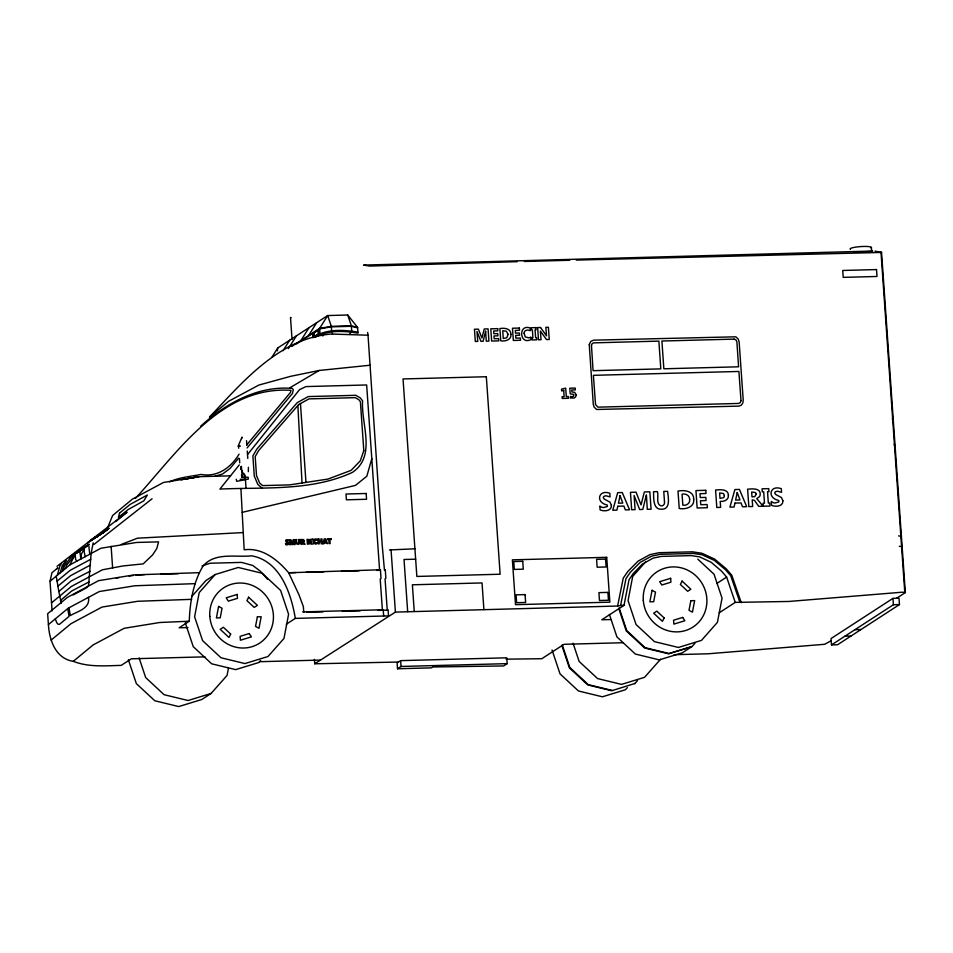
<?xml version="1.0" encoding="UTF-8"?>
<svg xmlns="http://www.w3.org/2000/svg" width="953" height="953" viewBox="0 0 953 953"><rect width="100%" height="100%" fill="white"/><g stroke="black" fill="none" stroke-linecap="round" stroke-linejoin="round"><path stroke-width="1.43" d="M187.979 627.55L179.14 627.789L189.278 621.213C189.921 602.379 193.161 582.521 202.941 566.189C214.854 551.847 235.51 557.6 251.663 555.825C280.111 560.912 291.106 593.159 295.311 618.39L286.305 624.227M93.18 542.841L91.131 553.49L88.581 585.511L86.711 587.667L73.19 594.934M88.486 597.352C90.475 608.562 77.705 611.207 70.319 615.567L68.985 607.8M63.041 570.525L63.434 565.617L66.079 560.435L62.231 565.737L60.218 572.86M88.796 545.688L89.761 554.229M277.371 350.847L277.74 347.964L327.689 315.55L347.738 315.014L357.554 327.367L357.959 333.193C344.14 330.739 327.391 329.893 315.038 337.445M228.434 668.291L227.076 675.403L211.101 693.45L201.786 699.502L178.735 706.566L154.791 700.753L136.362 683.623L128.381 659.762M80.481 559.208L81.493 553.884L84.424 548.523L84.09 551.43L85.234 556.659M610.694 619.533L601.796 619.772L624.012 605.358L629.028 579.698L633.233 573.551L642.37 564.116L653.031 558.16L661.215 556.409L691.318 555.599L699.716 556.921L711.176 562.282L721.6 571.192L726.639 577.101L735.228 602.391L788.822 601.462L902.479 592.182L905.35 592.587L896.582 598.27M398.473 662.037L314.728 663.788L395.412 612.1L617.615 606.025L623.25 578.09L627.92 571.383L638.105 561.114L649.97 554.622L659.071 552.704L692.533 551.811L701.861 553.24L714.595 559.077L726.174 568.762L731.761 575.195L741.267 602.725M617.615 606.025L620.582 605.453L626.014 578.519L630.35 572.3L640.202 562.353L651.566 556.147L660.191 554.324L693.296 553.443L702.147 554.801L714.333 560.388L725.543 569.763L730.725 575.719L739.897 602.272M52.093 610.909L50.021 581.294L51.962 572.729L57.704 567.988M241.681 438.559L242.026 437.105L238.476 445.325L238.691 448.244M248.328 471.675L248.399 467.315M57.347 575.231L59.908 565.999L61.552 563.378M371.813 458.727L366.822 476.226L355.469 485.399L242.181 512.357M62.755 570.764L64.661 565.474L70.593 557.505M65.447 568.536L66.627 565.26L75.108 554.575L75.656 559.399L76.8 561.174M107.284 528.546L112.597 515.513L132.396 499.134L163.499 482.468L199.07 476.679L230.519 475.845M50.021 581.294L69.819 564.915L75.108 554.575M271.879 357.304L277.74 347.964M283.029 350.752L289.617 340.257M288.366 348.667L296.419 335.849M300.945 340.495L309.01 327.665M308.617 335.527L316.67 322.698M239.263 464.921L219.917 489.08C264.184 486.995 311.012 491.45 352.396 472.402C376.661 455.987 360.949 424.24 362.581 400.796L360.139 397.818L355.767 395.316L308.236 396.579L297.253 402.642L256.774 449.161L252.879 455.927L254.284 476.107L257.775 484.386L261.908 487.96M247.697 454.39L299.492 389.706L305.913 386.584L366.655 384.964L379.604 570.299L376.673 570.382M239.072 454.152C230.983 467.53 217.415 477.524 201.095 474.439C190.552 476.488 179.331 477.298 169.515 481.861M246.696 445.003L290.498 392.374L290.951 390.337C220.679 385.703 177.032 453.247 135.421 498.395M238.584 458.179L230.078 468.399L222.49 474.046L214.83 476.262M247.089 447.958L292.452 393.458L293.262 389.789L292.404 388.467C257.989 385.286 225.277 403.715 200.571 426.277M81.255 549.607L84.269 547.356M191.779 596.507L205.872 580.58L215.187 574.528L238.238 567.464L262.182 573.277L280.611 590.407L288.592 614.268L283.97 638.462L267.996 656.51L244.957 663.574L221.013 657.773L202.584 640.63L194.603 616.77L199.213 592.575L215.187 574.528M260.562 660.441L258.68 662.561L235.629 669.625L211.685 663.812L193.256 646.682L185.287 622.821M645.836 561.591L632.685 576.446L628.063 600.652L636.044 624.513L654.473 641.643L678.417 647.456L701.468 640.392L717.43 622.333L722.052 598.139L714.071 574.278L697.81 559.161M627.324 687.613L625.442 689.734L602.403 696.798L578.459 690.985L560.019 673.854L552.049 649.994M634.769 683.682L637.581 680.502M660.536 659.273L644.562 677.321L621.523 684.385L597.579 678.572L579.138 661.442L573.039 643.204M694.963 643.251L692.14 646.432L669.101 653.508L645.145 647.695L626.717 630.552L619.212 608.097M106.617 529.844L102.793 533.013M349.834 333.621L351.776 331.644L351.359 325.819L347.738 315.014M104.794 531.524L109.107 528.176L103.603 532.358M83.304 548.106L79.099 551.465L84.638 547.093M99.017 534.943L98.564 535.312M74.668 553.872L75.668 553.062L74.072 554.551L75.478 553.49M76.169 553.169L75.227 553.967L79.647 550.369L74.668 554.336M103.305 532.489L102.376 533.287L103.436 532.596M61.254 603.249L58.824 591.527L70.951 581.092L90.058 571.252M96.086 537.23L100.279 533.906L94.883 538.147L98.659 535.3M60.396 600.533L71.642 591.039L89.344 581.747M57.525 568.179L56.537 568.965L57.645 568.071M87.235 545.414L82.28 549.083M72.857 554.944C62.016 564.164 79.504 548.988 72.583 555.48L75.573 552.978L70.784 556.862M93.87 538.29L94.454 537.802L93.275 538.779M77.55 552.335L80.707 549.881M115.706 521.577L127.071 512.178L57.037 566.308M57.12 581.116L70.2 570.311L90.738 559.292M57.99 586.107L70.57 575.695L90.344 565.093M204.99 656.843L131.359 658.809L121.222 665.385C105.223 665.778 88.534 667.362 73.298 661.322C55.691 658.702 49.294 640.118 48.412 624.584L68.211 608.217L99.315 591.539L134.885 585.761L195.401 583.641M51.105 640.118L70.891 623.75L101.995 607.073L137.577 601.295L191.636 599.342M73.298 661.322L93.096 644.955L124.2 628.289L159.77 622.5L189.278 621.213M94.871 537.837L94.025 538.54L95.61 537.063M51.533 602.844L71.332 586.476L102.424 569.799L122.818 565.975L143.2 563.878L152.611 554.896L156.816 548.499L158.555 541.876L136.493 542.46L100.923 548.249L69.819 564.915M74.56 554.074L73.036 555.385L74.298 554.42M94.514 538.064L93.037 539.362L98.135 535.276M81.172 549.738L80.135 550.608L80.874 550.119M73.31 554.789L74.489 553.824L71.201 556.576L76.871 552.144M87.855 545.009L83.721 548.451L89.129 544.175L88.284 544.866M102.805 533.013L108.023 528.855L107.391 529.26M77.765 552.323L82.982 548.166L76.431 553.193L78.956 551.215M93.263 538.886L92.536 539.469L95.526 536.968L90.738 540.839M83.161 548.654L81.636 549.81L87.473 545.402M93.847 544.52L152.087 498.764M291.797 346.439L319.624 328.368L331.322 326.355L351.359 325.819L357.554 327.367M296.538 343.866L319.66 328.856L331.346 326.831L351.395 326.295L357.589 327.844M332.359 334.074L368.025 335.218L382.189 545.009L384.452 570.168L385.262 569.644L385.87 578.304L385.06 578.828L387.252 610.146L377.96 610.396M96.825 536.122L91.166 540.565M97.17 535.908L92.238 539.874M100.684 533.763L102.09 532.703L96.575 537.051L97.54 536.432M102.579 532.524L100.363 534.323M105.616 530.547L104.342 531.583M106.724 529.832L101.804 533.656M101.149 533.692L103.758 531.643L98.79 535.61M97.778 536.134L98.373 535.741M77.217 551.918L72.285 555.885M78.182 551.287L77.205 552.264M81.017 549.452L81.684 549.142M85.663 546.426L81.434 549.941M79.528 550.715L81.601 549.071M83.173 548.356L83.84 547.927M854.293 251.532L853.531 252.033L871.185 251.556M379.604 570.299L380.426 569.775L381.021 578.435L380.211 578.959L382.403 610.277L383.213 609.753L383.654 616.031M387.252 610.146L388.062 609.622L388.502 615.9L295.311 618.39M400.641 660.632L397.103 662.931L397.508 668.768L431.471 667.862L432.841 666.981L503.637 665.944L507.175 663.645L506.758 657.808L400.641 660.632L401.046 666.469L397.508 668.768M716.763 583.51L726.639 577.101M719.181 612.803L735.228 602.391M892.949 598.377L831.052 638.558L831.492 644.907L837.556 644.752L899.465 604.559L899.013 598.21L892.949 598.377L893.402 604.726L831.492 644.907M831.171 640.75L824.667 644.288L708.222 653.782L674.045 654.699M289.783 387.835L319.184 370.467L370.121 365.225M309.665 541.495L310.225 539.696L307.045 539.315L307.39 544.187L310.475 543.71A1.215 1.156 57 0 0 310.892 542.924L310.654 542.031A1.215 1.156 57 0 0 310.142 541.626L309.665 541.507M121.317 544.413L137.47 538.183L243.253 532.572M202.024 565.975L210.077 563.235L241.538 562.401L252.736 565.463L260.074 570.978L267.638 579.293M211.101 693.45L188.063 700.515L164.107 694.701L145.678 677.571L139.114 657.927M635.246 683.372L611.719 690.746L587.775 684.933L569.346 667.803L561.841 645.348M181.225 479.919L184.036 479.216M389.42 549.952L414.912 548.797M319.184 370.467L290.546 376.34L258.894 385.048L228.696 401.237L209.481 417.128C243.158 381.486 279.765 337.576 332.549 333.943M116.29 578.09L119.208 577.542M185.394 478.99L189.504 478.299M192.232 477.834L199.07 476.679M185.49 478.966L198.665 476.762M129.096 576.017L133.241 575.481M135.993 575.135L144.63 574.623M872.734 251.044L363.593 265.089L369.573 266.078L517.241 261.67M524.353 261.479L569.656 260.264M576.327 260.086L881.561 252.438L905.35 592.587M415.639 559.185L404.024 559.494L407.67 611.612M199.356 572.658L134.123 574.897L98.552 580.675L67.449 597.352L47.65 613.72L48.412 624.584M160.771 574.183L178.378 573.718M380.426 569.775L288.664 572.765C277.514 559.721 262.48 547.391 244.171 549.786L240.918 488.52M296.002 572.574L288.664 572.765L298.932 594.684L303.364 606.632L303.769 612.374M306.27 572.288L323.877 571.812M341.472 571.335L359.078 570.859M302.673 611.897L383.213 609.753M306.735 612.291L323.055 611.862M342.341 611.35L360.151 610.873M620.582 605.453L624.012 605.358M893.402 604.726L899.465 604.559M854.936 629.695L861 629.528M844.966 636.163L851.029 636.008M623.333 642.715L564.021 644.299L541.816 658.714L506.067 659.166M259.645 661.704L320.446 660.084M401.046 666.469L507.175 663.645M240.168 479.276L246.017 479.359M245.91 477.536L241.728 477.429L241.55 474.725M898.548 535.908L901.419 536.313M899.275 546.295L902.146 546.7M881.561 252.438L875.021 251.127M612.195 690.437L588.251 684.623L569.823 667.493L562.318 645.038M357.887 332.144C343.283 329.643 325.461 328.666 312.882 337.755L312.584 333.455M291.07 317.718L290.498 317.409L292.059 339.613M322.912 335.933L320.041 334.193L319.624 328.368L327.689 315.55L331.322 326.355L331.727 332.18M763.115 506.234L756.742 498.61L759.398 496.716A4.729 4.503 57 0 0 760.22 494.488C760.78 487.781 751.75 488.77 747.617 489.211L748.832 506.615L752.667 506.519L752.203 499.849L754.514 500.373L758.707 506.353L769.964 506.055L769.75 503.017L768.332 503.053L767.534 491.712L768.964 491.677L768.749 488.639L762.066 488.818L762.281 491.855L763.698 491.819L764.497 503.16L763.067 503.196L763.282 506.234M240.621 468.399L244.254 475.273L243.956 473.581M892.306 419.129L893.414 421.845M894.188 444.265L895.153 446.695M55.298 618.89L56.668 622.523L57.93 624.179L59.408 624.37L69.069 616.388L67.711 608.622M618.735 608.407L626.24 630.874L644.669 648.004L668.613 653.818L691.664 646.753L682.348 652.793L659.297 659.869L635.353 654.056L616.925 636.914L609.408 614.459M80.934 558.958L79.766 551.549M56.251 576.136L58.824 591.527M367.632 332.526L368.025 335.218M880.989 252.128L904.778 592.278M871.399 247.506L871.709 251.806M483.898 609.586L482.039 582.938L412.387 584.797L414.245 611.445M391.04 549.583L395.412 612.1M318.314 329.726L318.612 334.026M313.847 332.633L314.145 336.933M300.457 403.572L305.973 482.409M314.419 659.357L314.728 663.788M246.529 440.679L246.839 445.122M247.256 451.043L247.78 458.441M245.124 475.166L246.041 488.389M241.407 466.351L242.169 477.143L248.185 477.298L248.316 479.097L236.701 481.325L236.237 479.216M240.978 466.625L241.169 469.329M239.406 458.476L239.703 462.872M111.12 546.331L112.621 567.893M297.86 405.513L302.03 483.004M850.493 249.352A10.662 1.644 -4 0 1 860.762 246.577A10.662 1.644 -4 0 1 871.042 247.959M508.08 334.36L506.77 337.791L503.279 338.494L502.731 330.739L506.317 331.203L508.08 334.36M689.674 499.301C690.377 503.244 686.458 505.936 682.836 505.185L682.062 494.154C685.541 493.356 689.734 495.346 689.674 499.301M314.573 541.233L315.038 542.698L316.42 543.067A2.287 2.168 57 0 0 317.242 542.745C314.895 547.844 310.678 537.242 316.992 539.148L317.063 540.208L315.109 540.208A1.418 1.346 57 0 0 314.633 540.923L314.573 541.233M524.09 333.24L525.258 336.921L528.724 337.827A5.73 5.444 57 0 0 530.785 337.04L530.964 339.554C519.48 345.522 517.991 323.543 530.154 328.011L530.344 330.667L527.557 330L525.437 330.667A3.562 3.395 57 0 0 524.221 332.454L524.09 333.24M304.257 540.72L304.257 540.959A1.322 1.263 57 0 1 304.031 541.59L303.28 542.102L305.067 544.246L303.84 544.282L302.018 542.46L302.149 544.33L301.077 544.354L300.731 539.481L303.507 539.601L304.257 540.72M510.903 334.241C511.69 339.852 505.114 341.674 500.742 340.793L499.884 328.571C504.185 327.701 511.046 328.451 510.903 334.241M693.701 499.146C694.82 507.127 685.457 509.724 679.227 508.473L678.012 491.057C684.135 489.83 693.903 490.89 693.701 499.146M576.148 394.804L575.719 396.782L574.159 398.056L570.216 397.973L570.609 396.353A4.11 3.907 57 0 0 572.265 396.662L573.563 396.21L573.789 394.423L570.204 393.803L569.811 388.216L575.231 388.074L575.35 389.872L571.776 389.968L571.919 391.969L574.659 392.314L576.148 394.804M728.414 495.274C728.938 499.729 723.994 501.921 720.218 501.373L720.635 507.365L716.799 507.472L715.584 490.056C719.92 489.592 728.283 488.77 728.414 495.274M288.759 543.317C289.033 545.176 284.959 545.557 285.519 543.496A2.12 2.025 57 0 0 286.519 543.937C289.009 543.818 282.088 538.838 288.306 539.922L288.116 540.792A2.263 2.156 57 0 0 287.222 540.625L286.543 541.364L288.759 543.317M611.421 505.376C611.79 511.153 603.999 511.666 600.104 509.915L599.83 506.031A7.588 7.231 57 0 0 603.416 507.592L607.275 506.543A1.525 1.453 57 0 0 607.061 504.935C595.422 502.684 598.162 489.056 609.825 493.261L610.075 496.882L605.953 495.774L603.904 496.322L603.225 497.621L604.19 499.027L609.991 502.148L611.421 505.376M782.901 500.801C783.271 506.591 775.48 507.103 771.585 505.34L771.311 501.457A7.588 7.231 57 0 0 774.884 503.029L778.756 501.969A1.525 1.453 57 0 0 778.541 500.361C766.903 498.121 769.643 484.481 781.305 488.686L781.555 492.32L777.434 491.212L775.373 491.748L774.694 493.046L775.659 494.464L781.472 497.573L782.901 500.801M298.825 542.412C298.337 545.581 295.204 541.137 296.824 539.589L295.752 539.612C293.393 545.914 302.851 545.664 299.695 539.517L298.623 539.541L298.825 542.412M664.479 501.683C665.015 503.946 663.264 506.424 660.834 505.805C655.509 503.827 659 495.572 657.356 491.617L653.52 491.712C653.853 497.395 652.531 509.819 661.692 509.247C671.019 509.367 668.148 496.823 667.6 491.343L663.764 491.438L664.479 501.683M724.387 495.536L723.768 497.609L720.003 498.395L719.634 492.963L723.482 493.535L724.387 495.536M589.264 344.581L593.266 404.203L594.112 407.086L596.59 409.48L738.849 406.133L741.184 405.287L742.78 403.119L743.221 400.212L739.159 342.079L738.313 339.208L735.835 336.814L593.576 340.161L590.753 341.436L589.264 344.581M591.456 345.212L593.076 370.681L660.81 368.871L658.868 341.114L593.838 342.854L592.254 343.545L591.456 345.212M741.005 400.677L740.171 402.75L738.587 403.441L597.924 407.157L595.542 404.548L593.397 375.327L738.909 371.456L741.005 400.677M309.403 540.601C308.296 542.71 307.879 538.695 309.403 540.601M303.137 540.887L301.958 541.638L301.863 540.28L303.137 540.887M756.217 494.202L754.752 496.632L752 496.882L751.655 492.046L755.431 492.51L756.217 494.202M309.737 542.65L308.403 543.353L308.319 542.066L309.737 542.65M324.913 539.708L324.449 541.804L325.676 541.769L324.937 539.708M620.058 495.715L618.426 503.196L622.785 503.077L620.058 495.715M737.229 492.594L735.597 500.075L739.957 499.956L737.229 492.594M293.738 540.589L292.75 544.58L291.88 544.604L290.284 540.685L290.605 544.639L289.641 544.663L289.295 539.791L290.868 539.743L292.261 543.305L293.19 539.684L294.727 539.648L295.073 544.52L294.012 544.544L293.774 540.589M485.613 331.251L483.123 341.269L480.931 341.329L477 331.477L477.727 341.412L475.309 341.472L474.451 329.25L478.394 329.142L481.944 338.065L484.231 328.988L488.079 328.88L488.937 341.114L486.268 341.186L485.613 331.251M646.337 495.179L642.798 509.438L639.666 509.521L634.079 495.5L635.115 509.652L631.66 509.736L630.445 492.332L636.056 492.177L641.035 504.876L644.371 491.962L649.851 491.808L651.066 509.224L647.278 509.319L646.432 495.179M218.594 606.406L216.402 617.937L220.214 617.842L222.037 608.264L218.594 606.406M257.37 616.841L255.547 626.407L258.99 628.277L261.182 616.746L257.37 616.841M652.055 590.276L649.863 601.808L653.675 601.712L655.497 592.147L652.055 590.276M690.83 600.724L689.007 610.289L692.45 612.148L694.654 600.616L690.83 600.724M324.282 542.65L324.02 543.746L322.853 543.782L324.246 538.862L325.521 538.826L327.558 543.651L324.282 542.65M617.818 506.234L616.889 510.129L612.743 510.248L617.723 492.665L622.261 492.546L629.54 509.795L625.359 509.903L623.881 506.067L617.818 506.234M734.989 503.101L734.06 507.008L729.915 507.127L734.894 489.544L739.433 489.425L746.711 506.674L742.53 506.782L741.053 502.946L734.989 503.101M119.554 513.059L118.41 517.324L128.143 509.545L143.867 500.801L147.346 495.012L130.263 504.34L119.554 513.059M363.808 450.602L360.305 460.811L351.097 470.365L327.868 479.085L289.617 484.886L262.623 485.601L259.621 483.004L256.512 475.642L255.19 456.582L258.62 450.602L298.718 404.537L308.915 398.902L355.302 397.663L358.733 399.641L360.389 401.642L363.808 450.602M230.65 634.043L228.982 637.474L220.203 629.314L223.371 627.265L230.65 634.043M248.602 597.209L246.934 600.64L254.213 607.406L257.381 605.369L248.602 597.209M664.11 617.913L662.442 621.344L653.663 613.184L656.831 611.147L664.11 617.913M682.062 581.08L680.394 584.511L687.685 591.289L690.854 589.24L682.062 581.08M87.616 542.841L94.228 537.814L87.616 542.841M105.259 530.654L99.66 535.05L105.259 530.654M92.798 538.945L91.023 540.351L92.798 538.945M85.806 546.545L84.031 547.951L85.806 546.545M103.841 531.774L102.054 533.192L103.782 531.81M318.207 330.226L314.002 332.954L314.252 336.433L318.457 333.705L318.207 330.226M238.298 446.135L240.001 446.087L238.298 446.135M237.19 594.434L226.206 597.805L228.351 601.129L237.464 598.341L237.19 594.434M249.233 633.542L240.12 636.342L240.394 640.237L251.378 636.878L249.233 633.542M670.65 578.316L659.667 581.675L661.811 585.011L670.924 582.212L670.65 578.316M682.693 617.425L673.58 620.212L673.854 624.12L684.838 620.748L682.693 617.425M563.699 390.42L561.651 390.933L561.531 389.146L565.701 388.157L566.285 396.591L568.298 396.531L568.429 398.283L562.234 398.449L562.115 396.698L564.14 396.651L563.699 390.42M876.522 269.568L842.726 270.473L843.214 277.371L876.998 276.477L876.522 269.568M497.692 328.63L490.795 328.809L491.653 341.043L498.824 340.852L498.669 338.613L494.19 338.732L493.988 335.933L497.907 335.837L497.752 333.598L493.833 333.705L493.642 330.977L497.847 330.87L497.692 328.63M519.373 328.046L512.476 328.237L513.333 340.459L520.505 340.269L520.35 338.041L515.871 338.16L515.668 335.361L519.588 335.253L519.421 333.014L515.513 333.121L515.323 330.405L519.528 330.286L519.373 328.046M535.92 327.606L531.226 327.737L531.369 329.869L532.37 329.833L532.93 337.803L531.929 337.827L532.072 339.959L536.765 339.84L536.622 337.707L535.622 337.731L535.062 329.762L536.062 329.738L535.92 327.606M540.53 327.487L537.635 327.558L538.493 339.792L541.03 339.721L540.351 331.025L546.522 339.578L549.25 339.506L548.392 327.272L545.843 327.344L546.498 335.79L540.53 327.487M734.084 339.113L661.906 341.031L663.848 368.799L738.587 366.798L736.883 341.746L735.764 339.709L734.084 339.113M486.328 376.733L403.036 378.949L416.854 576.446L500.134 574.23L486.328 376.733M366.155 493.487L345.999 494.023L346.404 499.813L366.56 499.277L366.155 493.487M705.756 490.318L695.94 490.581L697.155 507.997L707.364 507.723L707.138 504.542L700.765 504.709L700.491 500.73L706.054 500.575L705.828 497.395L700.264 497.549L699.99 493.678L705.982 493.511L705.756 490.318M312.882 539.16L311.012 539.207L311.357 544.08L313.227 544.032L312.882 539.16M318.886 539.005L317.814 539.029L318.159 543.901L319.231 543.877L319.088 541.888L321.066 541.84L321.209 543.818L322.281 543.794L321.935 538.921L320.863 538.945L320.994 540.887L319.029 540.947L318.886 539.005M331.156 538.671L327.367 538.779L327.439 539.672L328.785 539.636L329.071 543.615L330.143 543.579L329.869 539.601L331.227 539.565L331.156 538.671M606.716 557.326L512.38 559.84L515.513 604.678L609.86 602.165L606.716 557.326M522.744 561.305L513.762 561.543L514.31 569.418L523.292 569.179L522.744 561.305M605.572 559.101L596.602 559.34L597.15 567.214L606.132 566.975L605.572 559.101M525.067 594.601L516.085 594.839L516.645 602.713L525.627 602.475L525.067 594.601M607.907 592.397L598.925 592.635L599.473 600.509L608.455 600.259L607.907 592.397M209.815 616.365A32.974 31.378 57 0 0 259.454 643.239A32.974 31.378 57 0 0 255.511 586.953A32.974 31.378 57 0 0 209.815 616.365M643.287 600.235A32.974 31.378 57 0 0 692.914 627.11A32.974 31.378 57 0 0 688.971 570.835A32.974 31.378 57 0 0 643.287 600.235"/></g></svg>
